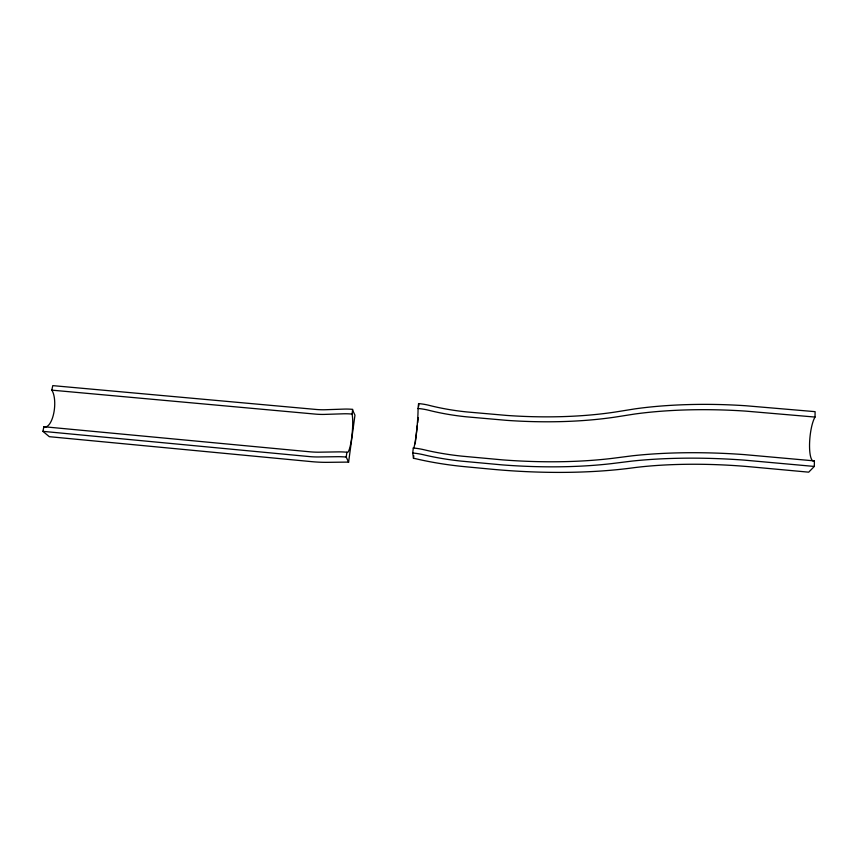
<?xml version="1.0" encoding="UTF-8"?>
<svg xmlns="http://www.w3.org/2000/svg" width="858" height="858" viewBox="0 0 858 858"><rect width="100%" height="100%" fill="white"/><g stroke="black" fill="none" stroke-linecap="round" stroke-linejoin="round"><path stroke-width="1.29" d="M814.317 466.441L814.392 460.896A23.327 5.792 -84.5 0 1 809.544 444.669A23.327 5.792 -84.5 0 1 815.025 417.063L815.1 411.658L745.934 405.759A172.876 48.305 2.4 0 0 635.135 408.848L615.508 412.001A216.291 79.612 5.3 0 1 506.885 415.444L466.688 411.926A93.093 31.092 5.9 0 1 431.874 406.038L428.367 405.158A23.316 7.154 6.7 0 0 424.774 404.418L423.852 404.257A23.316 7.154 6.7 0 0 419.144 403.635L418.586 403.582L418.007 408.462A21.096 1.459 -84.4 0 1 416.323 433.505A21.096 1.459 -84.4 0 1 413.309 447.994L412.719 452.992L413.481 458.354A4.419 1.18 6.8 0 1 415.54 458.687L418.554 459.384A115.583 33.709 6.1 0 0 465.444 466.741L490.69 469.122A243.844 78.679 5.5 0 0 634.309 467.642A155.223 37.709 3 0 1 751.436 466.902L808.708 472.168L814.317 466.441L744.165 460.113A175.086 42.6 3 0 0 631.906 461.1L612.065 463.567A219.68 70.635 5.5 0 1 502.177 464.886L461.475 461.143A94.401 27.499 6.1 0 1 426.201 455.384L422.629 454.547A23.616 6.317 6.8 0 0 418.983 453.839L418.05 453.678A23.616 6.317 6.8 0 0 413.288 453.056L412.719 452.992M413.481 458.354L413.792 455.727M415.197 443.865L417.374 425.429M417.685 422.801L418.307 417.535M348.595 462.237L354.955 415.165L352.209 409.309A25.386 7.497 7.7 0 0 344.734 409.073L324.839 409.749A30.995 9.406 8.4 0 1 316.688 409.513L52.778 385.628L51.802 390.143A19.616 7.819 -84.5 0 1 53.668 413.642A19.616 7.819 -84.5 0 1 43.897 426.726L42.9 431.349L49.292 436.679L311.969 461.679A50.568 13.374 8.2 0 0 327.67 462.333L346.096 462.119A7.207 1.855 7.6 0 1 348.595 462.237L346.224 457.057L346.879 452.241A20.335 3.207 -85 0 0 351.619 438.234A20.335 3.207 -85 0 0 352.059 414.071L352.702 409.352M815.025 417.063L745.763 411.121A173.091 47.748 2.5 0 0 634.813 414.017L615.165 417.095A216.624 78.743 5.3 0 1 506.413 420.334L466.173 416.795A93.222 30.738 5.9 0 1 431.317 410.907L427.799 410.038A23.348 7.079 6.7 0 0 424.195 409.298L423.273 409.148A23.348 7.079 6.7 0 0 418.565 408.515L418.007 408.462M352.059 414.071L351.566 414.028A25.418 7.4 7.7 0 0 344.079 413.781L324.174 414.414A31.027 9.299 8.4 0 1 316.012 414.167L51.802 390.143M346.879 452.241L346.375 452.187A25.665 6.692 7.6 0 0 338.824 451.876L318.768 452.187A31.349 8.408 8.2 0 1 310.532 451.866L43.897 426.726M346.224 457.057L345.72 457.014A25.697 6.607 7.6 0 0 338.17 456.692L318.082 456.96A31.392 8.301 8.2 0 1 309.845 456.628L42.9 431.349M814.392 460.896L744.347 454.611A174.86 43.179 3 0 0 632.239 455.812L612.408 458.354A219.337 71.557 5.5 0 1 502.649 459.888L462.012 456.166A94.273 27.864 6 0 1 426.769 450.386L423.209 449.56A23.584 6.403 6.8 0 0 419.573 448.841L418.64 448.68A23.584 6.403 6.8 0 0 413.878 448.048L413.309 447.994M418.586 403.582L418.854 405.995"/></g></svg>
